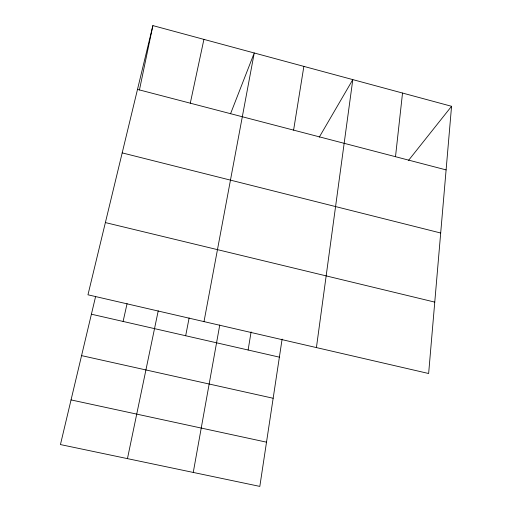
<?xml version="1.0" encoding="UTF-8"?>
<svg xmlns="http://www.w3.org/2000/svg" width="512" height="512" viewBox="0 0 512 512"><rect width="100%" height="100%" fill="white"/><g stroke="black" fill="none" stroke-linecap="round" stroke-linejoin="round"><path stroke-width="0.77" d="M451.558 106.291L428.64 373.51L87.968 294.803L152.883 25.6L451.558 106.291L408.582 160.333M395.501 156.704L402.528 93.043M316.422 347.584L352.806 79.61L319.238 137.216M282.112 339.085L259.821 486.4L60.442 444.57L95.648 296.346M293.6 130.125L303.866 66.387M248.109 350.01L251.098 331.917M193.254 472.435L219.757 325.018M204.006 321.613L254.24 52.979L230.541 113.773M185.677 335.744L189.126 317.946M139.437 90.01L152.883 25.6M127.456 458.63L158.234 310.81M190.285 103.181L203.917 39.386M123.104 321.446L127.078 303.61M71.046 399.917L266.515 442.17M81.568 355.622L273.158 398.259M91.405 314.208L279.379 357.152M105.382 222.579L434.765 302.112M122.189 152.89L440.691 233.011M137.498 89.414L446.106 169.901"/></g></svg>
